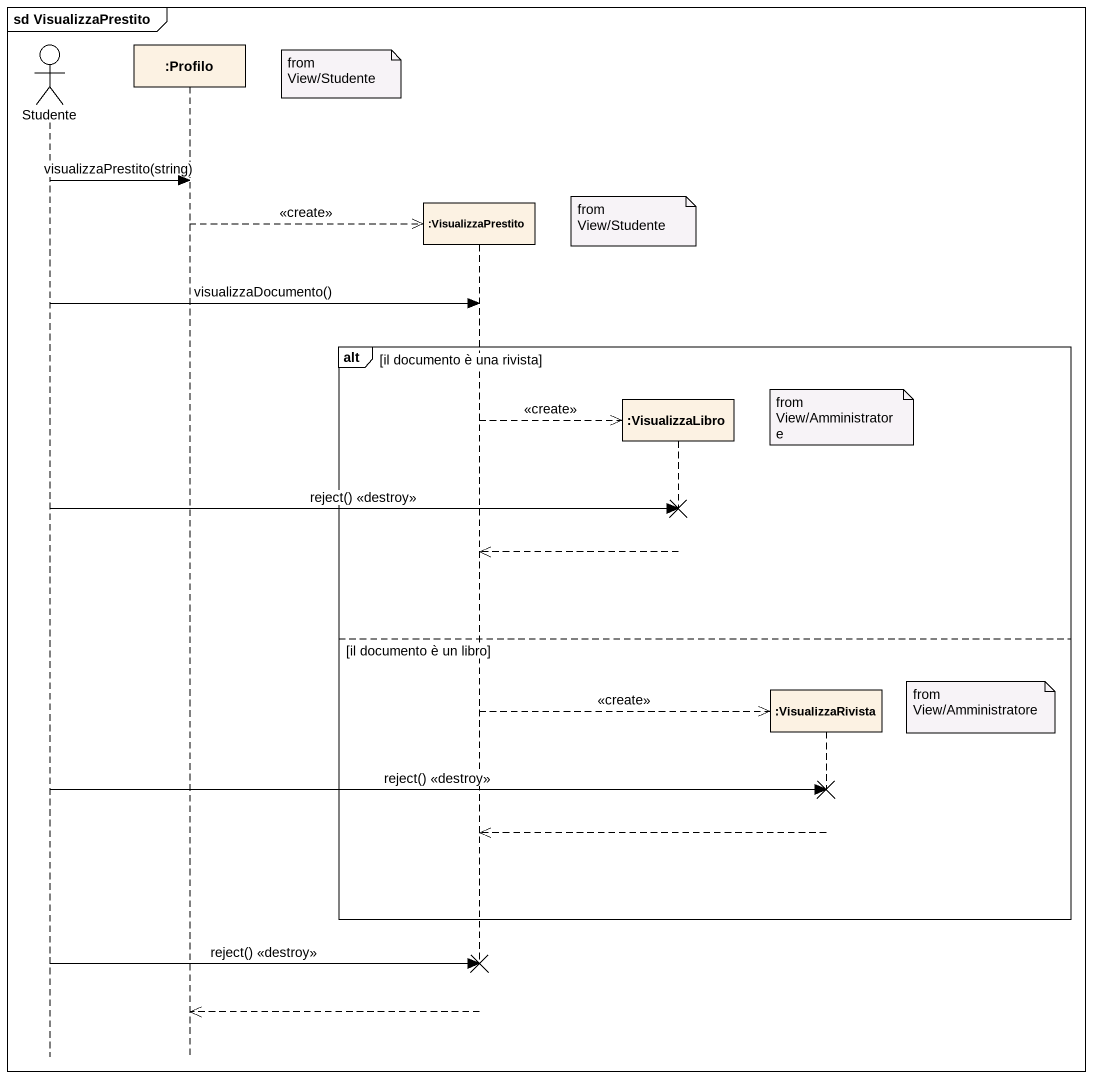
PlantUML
@startuml
mainframe sd VisualizzaPrestito
hide footbox
actor Studente
participant ":Profilo" as Profilo
participant ":VisualizzaPrestito" as VisualizzaPrestito
participant ":VisualizzaLibro" as VisualizzaLibro
participant ":VisualizzaRivista" as VisualizzaRivista

note left of VisualizzaPrestito : from View/Studente
Studente -> Profilo : visualizzaPrestito(string)
note over VisualizzaLibro : from View/Studente
Profilo -->> VisualizzaPrestito ** : <<create>>
Studente -> VisualizzaPrestito : visualizzaDocumento()
alt il documento è una rivista
  note over VisualizzaRivista : from View/Amministratore
  VisualizzaPrestito -->> VisualizzaLibro ** : <<create>>
  Studente -> VisualizzaLibro !! : reject() <<destroy>>
  VisualizzaLibro -->> VisualizzaPrestito
else il documento è un libro
  note right of VisualizzaRivista : from View/Amministratore
  VisualizzaPrestito -->> VisualizzaRivista ** : <<create>>
  Studente -> VisualizzaRivista !! : reject() <<destroy>>
  VisualizzaRivista -->> VisualizzaPrestito
end
Studente -> VisualizzaPrestito !! : reject() <<destroy>>
VisualizzaPrestito -->> Profilo
@enduml
